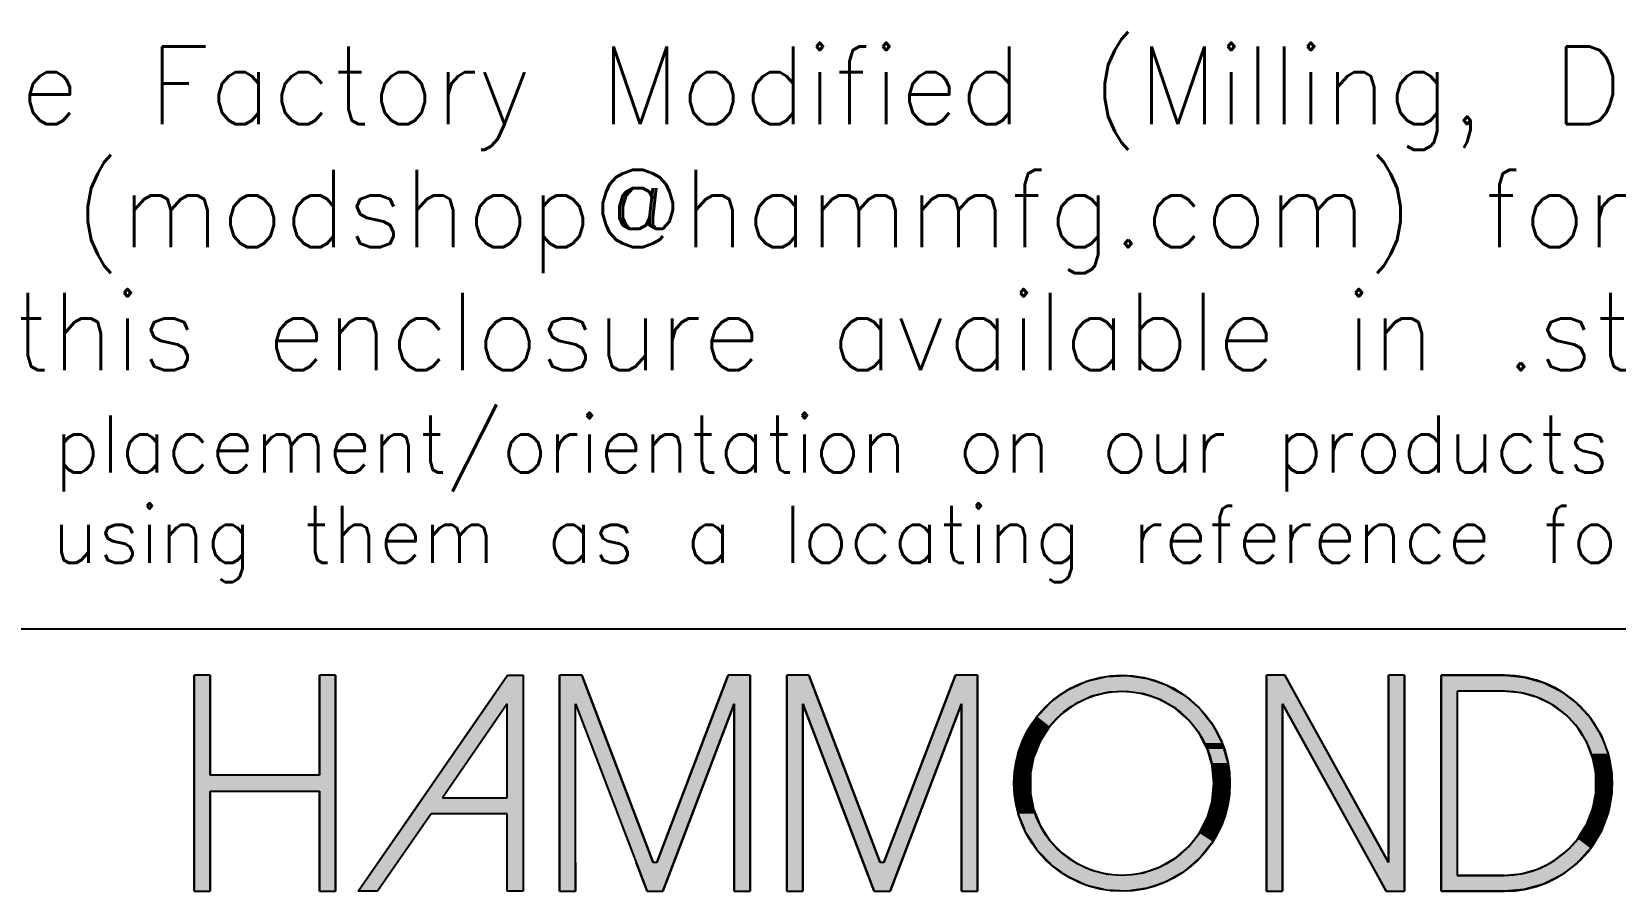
# Model space of a CAD drawing. Extents: x 2 to 184, y 2 to 142.
# Drawn here: x 144.96 to 168.1, y 18.88 to 31.43 of the extents above; entities that cross this region are included whole.
import ezdxf

# ---------------------------------------------------------------- set-up
doc = ezdxf.new("R2010")
doc.units = 0
doc.header["$LTSCALE"] = 0.666667
doc.layers.get('0').update_dxf_attribs({"linetype": 'CONTINUOUS'})
for name, color, linetype in [('HATCH__ANSI_', 7, 'CONTINUOUS'), ('SKETCH_GEOMETRY__ANSI_', 7, 'CONTINUOUS'), ('SYMBOL__ANSI_', 7, 'CONTINUOUS')]:
    doc.layers.add(name, color=color, linetype=linetype)
doc.styles.add('NOTE_TEXT__ANSI_', font='txt.shx', dxfattribs={"bigfont": 'bigfont.shx'})
doc.styles.add('TEXT_STYLE20', font='txt')

# ---------------------------------------------------------------- blocks, each defined once
blk = doc.blocks.new('TITLE_BLOCKS_HAMMOND')
at = {"layer": 'SKETCH_GEOMETRY__ANSI_'}
blk.add_line((269.997, 36.196), (193.212, 36.196), dxfattribs=at)
at = {"layer": 'SYMBOL__ANSI_'}
for tag, p, height, style in [('<TITLE>_001', (215.208, 16.315), 5, 'TEXT_STYLE20'), ('REV:Date_<DD.MM.YYYY>_001', (250.027, 6.824), 1.7, 'NOTE_TEXT__ANSI_')]:
    blk.add_attdef(tag, p, '', height=height, dxfattribs=dict(at, style=style))
blk = doc.blocks.new('*U72')
at = {"layer": 'SYMBOL__ANSI_', "color": 5, "style": 'NOTE_TEXT__ANSI_'}
for s, height, p in [('Enclosures can be Factory Modified (Milling, Drilling, Printing etc.)', 1.1333, (131.017, 30.085)), ('Contact Factory  (modshop@hammfg.com) for quotes', 1.1333, (131.142, 28.285)), ('Solid models of this enclosure available in .stp or .x_t', 1.1333, (131.142, 26.487)), ('(Part number and text placement/orientation on our products are subject to change,', 0.8333, (131.142, 24.994)), ('we do not recommend using them as a locating reference for modification purposes)', 0.8333, (131.142, 23.672))]:
    blk.add_text(s, height=height, dxfattribs=at).set_placement(p)
blk = doc.blocks.new('*U46')
at = {"layer": 'HATCH__ANSI_', "linetype": 'CONTINUOUS'}
for p, q in [((-9.651, 10.122), (-9.651, 12.314)), ((-9.301, 12.314), (-9.301, 10.122)), ((-6.904, 10.122), (-6.904, 12.314)), ((-6.554, 12.314), (-6.554, 10.122)), ((-9.651, 9.772), (-9.651, 10.122)), ((-6.554, 10.122), (-6.554, 9.772)), ((-9.651, 7.58), (-9.651, 9.772)), ((-9.301, 9.772), (-9.301, 7.58)), ((-6.904, 7.58), (-6.904, 9.772)), ((-6.554, 9.772), (-6.554, 7.58))]:
    blk.add_line(p, q, dxfattribs=at)
at = {"layer": 'HATCH__ANSI_', "linetype": 'CONTINUOUS', "extrusion": (0, 0, -1)}
for points in [[(9.651, 12.314), (9.301, 10.122), (9.651, 10.122)], [(9.651, 12.314), (9.301, 12.314), (9.301, 10.122)], [(6.904, 12.314), (6.554, 10.122), (6.904, 10.122)], [(6.904, 12.314), (6.554, 12.314), (6.554, 10.122)], [(9.651, 10.122), (6.554, 9.772), (9.651, 9.772)], [(9.651, 10.122), (6.554, 10.122), (6.554, 9.772)], [(9.651, 9.772), (9.301, 7.58), (9.651, 7.58)], [(9.651, 9.772), (9.301, 9.772), (9.301, 7.58)], [(6.904, 9.772), (6.554, 7.58), (6.904, 7.58)], [(6.904, 9.772), (6.554, 9.772), (6.554, 7.58)]]:
    blk.add_solid(points, dxfattribs=at)
blk = doc.blocks.new('*U47')
at = {"layer": 'HATCH__ANSI_', "linetype": 'CONTINUOUS'}
for p, q in [((13.852, 11.685), (13.852, 12.314)), ((14.253, 12.314), (14.602, 11.685)), ((16.531, 8.21), (16.531, 12.314)), ((16.881, 12.314), (16.881, 8.21)), ((13.852, 7.58), (13.852, 11.685)), ((16.131, 8.21), (14.202, 11.685)), ((14.202, 11.685), (14.202, 7.58)), ((14.602, 11.685), (16.531, 8.21)), ((16.48, 7.58), (16.131, 8.21)), ((16.881, 8.21), (16.881, 7.58))]:
    blk.add_line(p, q, dxfattribs=at)
at = {"layer": 'HATCH__ANSI_', "linetype": 'CONTINUOUS', "extrusion": (0, 0, -1)}
for points in [[(-13.852, 12.314), (-14.602, 11.685), (-13.852, 11.685)], [(-13.852, 12.314), (-14.253, 12.314), (-14.602, 11.685)], [(-16.531, 12.314), (-16.881, 8.21), (-16.531, 8.21)], [(-16.531, 12.314), (-16.881, 12.314), (-16.881, 8.21)], [(-13.852, 11.685), (-14.202, 7.58), (-13.852, 7.58)], [(-13.852, 11.685), (-14.202, 11.685), (-14.202, 7.58)], [(-14.202, 11.685), (-16.531, 8.21), (-16.131, 8.21)], [(-14.202, 11.685), (-14.602, 11.685), (-16.531, 8.21)], [(-16.131, 8.21), (-16.881, 7.58), (-16.48, 7.58)], [(-16.131, 8.21), (-16.881, 8.21), (-16.881, 7.58)]]:
    blk.add_solid(points, dxfattribs=at)
blk = doc.blocks.new('*U48')
at = {"layer": 'HATCH__ANSI_', "linetype": 'CONTINUOUS'}
for p, q in [((-3.215, 11.685), (-2.78, 12.314)), ((-2.44, 12.314), (-2.44, 11.685)), ((-4.636, 9.63), (-3.215, 11.685)), ((-2.44, 11.685), (-2.44, 9.63)), ((-4.878, 9.28), (-4.636, 9.63)), ((-2.44, 9.63), (-2.44, 9.28)), ((-6.054, 7.58), (-4.878, 9.28)), ((-4.453, 9.28), (-5.629, 7.58)), ((-2.79, 7.58), (-2.79, 9.28)), ((-2.44, 9.28), (-2.44, 7.58))]:
    blk.add_line(p, q, dxfattribs=at)
at = {"layer": 'HATCH__ANSI_', "linetype": 'CONTINUOUS', "extrusion": (0, 0, -1)}
for points in [[(2.78, 12.314), (2.44, 11.685), (3.215, 11.685)], [(2.78, 12.314), (2.44, 12.314), (2.44, 11.685)], [(3.215, 11.685), (4.211, 9.63), (4.636, 9.63)], [(3.215, 11.685), (2.79, 11.685), (4.211, 9.63)], [(2.79, 11.685), (2.44, 9.63), (2.79, 9.63)], [(2.79, 11.685), (2.44, 11.685), (2.44, 9.63)], [(4.636, 9.63), (2.44, 9.28), (4.878, 9.28)], [(4.636, 9.63), (2.44, 9.63), (2.44, 9.28)], [(4.878, 9.28), (5.629, 7.58), (6.054, 7.58)], [(4.878, 9.28), (4.453, 9.28), (5.629, 7.58)], [(2.79, 9.28), (2.44, 7.58), (2.79, 7.58)], [(2.79, 9.28), (2.44, 9.28), (2.44, 7.58)]]:
    blk.add_solid(points, dxfattribs=at)
blk = doc.blocks.new('*U54')
at = {"layer": 'HATCH__ANSI_', "linetype": 'CONTINUOUS'}
for p, q in [((17.681, 12.274), (17.681, 12.314)), ((17.681, 12.154), (17.681, 12.274)), ((17.681, 11.964), (17.681, 12.154)), ((19.068, 12.314), (19.503, 12.274)), ((19.503, 12.274), (19.923, 12.154)), ((19.923, 12.154), (20.305, 11.964)), ((17.681, 7.93), (17.681, 11.964)), ((18.031, 11.964), (18.031, 7.93)), ((19.117, 11.959), (19.068, 11.964)), ((19.439, 11.93), (19.117, 11.959)), ((19.797, 11.828), (19.439, 11.93)), ((20.061, 11.696), (19.797, 11.828)), ((20.305, 11.964), (20.314, 11.959)), ((20.314, 11.959), (20.354, 11.93)), ((20.354, 11.93), (20.488, 11.828)), ((20.488, 11.828), (20.663, 11.696)), ((20.13, 11.662), (20.061, 11.696)), ((20.427, 11.438), (20.13, 11.662)), ((20.663, 11.696), (20.694, 11.662)), ((20.694, 11.662), (20.898, 11.438)), ((20.485, 11.373), (20.427, 11.438)), ((20.678, 11.163), (20.485, 11.373)), ((20.777, 11.002), (20.678, 11.163)), ((20.898, 11.438), (20.957, 11.373)), ((20.957, 11.373), (21.087, 11.163)), ((21.087, 11.163), (21.187, 11.002)), ((20.873, 10.846), (20.777, 11.002)), ((20.971, 10.595), (20.873, 10.846)), ((21.187, 11.002), (21.247, 10.846)), ((21.247, 10.846), (21.345, 10.595)), ((21.008, 10.499), (20.971, 10.595)), ((21.07, 10.166), (21.008, 10.499)), ((21.345, 10.595), (21.362, 10.499)), ((21.362, 10.499), (21.425, 10.166)), ((21.076, 10.133), (21.07, 10.166)), ((21.076, 9.761), (21.076, 10.133)), ((21.425, 10.166), (21.425, 10.133)), ((21.425, 10.133), (21.425, 9.761)), ((21.008, 9.395), (21.07, 9.729)), ((21.07, 9.729), (21.076, 9.761)), ((21.425, 9.729), (21.362, 9.395)), ((21.425, 9.761), (21.425, 9.729)), ((20.971, 9.299), (21.008, 9.395)), ((21.362, 9.395), (21.345, 9.299)), ((20.777, 8.892), (20.873, 9.048)), ((20.873, 9.048), (20.971, 9.299)), ((21.247, 9.048), (21.187, 8.892)), ((21.345, 9.299), (21.247, 9.048)), ((20.485, 8.521), (20.678, 8.732)), ((20.678, 8.732), (20.777, 8.892)), ((21.087, 8.732), (20.957, 8.521)), ((21.187, 8.892), (21.087, 8.732)), ((20.13, 8.233), (20.427, 8.457)), ((20.427, 8.457), (20.485, 8.521)), ((20.898, 8.457), (20.694, 8.233)), ((20.957, 8.521), (20.898, 8.457)), ((19.439, 7.965), (19.797, 8.067)), ((19.797, 8.067), (20.061, 8.198)), ((20.061, 8.198), (20.13, 8.233)), ((20.488, 8.067), (20.354, 7.965)), ((20.663, 8.198), (20.488, 8.067)), ((20.694, 8.233), (20.663, 8.198)), ((17.681, 7.74), (17.681, 7.93)), ((17.681, 7.621), (17.681, 7.74)), ((19.068, 7.93), (19.117, 7.935)), ((19.117, 7.935), (19.439, 7.965)), ((19.923, 7.74), (19.503, 7.621)), ((20.305, 7.93), (19.923, 7.74)), ((20.314, 7.935), (20.305, 7.93)), ((20.354, 7.965), (20.314, 7.935)), ((17.681, 7.58), (17.681, 7.621)), ((19.503, 7.621), (19.068, 7.58))]:
    blk.add_line(p, q, dxfattribs=at)
at = {"layer": 'HATCH__ANSI_', "linetype": 'CONTINUOUS', "extrusion": (0, 0, -1)}
for points in [[(-17.681, 12.314), (-19.503, 12.274), (-17.681, 12.274)], [(-17.681, 12.314), (-19.068, 12.314), (-19.503, 12.274)], [(-17.681, 12.274), (-19.923, 12.154), (-17.681, 12.154)], [(-17.681, 12.274), (-19.503, 12.274), (-19.923, 12.154)], [(-17.681, 12.154), (-20.305, 11.964), (-17.681, 11.964)], [(-17.681, 12.154), (-19.923, 12.154), (-20.305, 11.964)], [(-17.681, 11.964), (-18.031, 7.93), (-17.681, 7.93)], [(-17.681, 11.964), (-18.031, 11.964), (-18.031, 7.93)], [(-19.068, 11.964), (-20.314, 11.959), (-19.117, 11.959)], [(-19.068, 11.964), (-20.305, 11.964), (-20.314, 11.959)], [(-19.117, 11.959), (-20.354, 11.93), (-19.439, 11.93)], [(-19.117, 11.959), (-20.314, 11.959), (-20.354, 11.93)], [(-19.439, 11.93), (-20.488, 11.828), (-19.797, 11.828)], [(-19.439, 11.93), (-20.354, 11.93), (-20.488, 11.828)], [(-19.797, 11.828), (-20.663, 11.696), (-20.061, 11.696)], [(-19.797, 11.828), (-20.488, 11.828), (-20.663, 11.696)], [(-20.061, 11.696), (-20.694, 11.662), (-20.13, 11.662)], [(-20.061, 11.696), (-20.663, 11.696), (-20.694, 11.662)], [(-20.13, 11.662), (-20.898, 11.438), (-20.427, 11.438)], [(-20.13, 11.662), (-20.694, 11.662), (-20.898, 11.438)], [(-20.427, 11.438), (-20.957, 11.373), (-20.485, 11.373)], [(-20.427, 11.438), (-20.898, 11.438), (-20.957, 11.373)], [(-20.485, 11.373), (-21.087, 11.163), (-20.678, 11.163)], [(-20.485, 11.373), (-20.957, 11.373), (-21.087, 11.163)], [(-20.678, 11.163), (-21.187, 11.002), (-20.777, 11.002)], [(-20.678, 11.163), (-21.087, 11.163), (-21.187, 11.002)], [(-20.777, 11.002), (-21.247, 10.846), (-20.873, 10.846)], [(-20.777, 11.002), (-21.187, 11.002), (-21.247, 10.846)], [(-20.873, 10.846), (-21.345, 10.595), (-20.971, 10.595)], [(-20.873, 10.846), (-21.247, 10.846), (-21.345, 10.595)], [(-20.971, 10.595), (-21.362, 10.499), (-21.008, 10.499)], [(-20.971, 10.595), (-21.345, 10.595), (-21.362, 10.499)], [(-21.008, 10.499), (-21.425, 10.166), (-21.07, 10.166)], [(-21.008, 10.499), (-21.362, 10.499), (-21.425, 10.166)], [(-21.07, 10.166), (-21.425, 10.133), (-21.076, 10.133)], [(-21.07, 10.166), (-21.425, 10.166), (-21.425, 10.133)], [(-21.076, 10.133), (-21.425, 9.761), (-21.076, 9.761)], [(-21.076, 10.133), (-21.425, 10.133), (-21.425, 9.761)], [(-21.07, 9.729), (-21.362, 9.395), (-21.008, 9.395)], [(-21.076, 9.761), (-21.425, 9.729), (-21.07, 9.729)], [(-21.07, 9.729), (-21.425, 9.729), (-21.362, 9.395)], [(-21.076, 9.761), (-21.425, 9.761), (-21.425, 9.729)], [(-21.008, 9.395), (-21.345, 9.299), (-20.971, 9.299)], [(-21.008, 9.395), (-21.362, 9.395), (-21.345, 9.299)], [(-20.873, 9.048), (-21.187, 8.892), (-20.777, 8.892)], [(-20.971, 9.299), (-21.247, 9.048), (-20.873, 9.048)], [(-20.873, 9.048), (-21.247, 9.048), (-21.187, 8.892)], [(-20.971, 9.299), (-21.345, 9.299), (-21.247, 9.048)], [(-20.678, 8.732), (-20.957, 8.521), (-20.485, 8.521)], [(-20.777, 8.892), (-21.087, 8.732), (-20.678, 8.732)], [(-20.678, 8.732), (-21.087, 8.732), (-20.957, 8.521)], [(-20.777, 8.892), (-21.187, 8.892), (-21.087, 8.732)], [(-20.427, 8.457), (-20.694, 8.233), (-20.13, 8.233)], [(-20.485, 8.521), (-20.898, 8.457), (-20.427, 8.457)], [(-20.427, 8.457), (-20.898, 8.457), (-20.694, 8.233)], [(-20.485, 8.521), (-20.957, 8.521), (-20.898, 8.457)], [(-19.797, 8.067), (-20.354, 7.965), (-19.439, 7.965)], [(-20.061, 8.198), (-20.488, 8.067), (-19.797, 8.067)], [(-19.797, 8.067), (-20.488, 8.067), (-20.354, 7.965)], [(-20.13, 8.233), (-20.663, 8.198), (-20.061, 8.198)], [(-20.061, 8.198), (-20.663, 8.198), (-20.488, 8.067)], [(-20.13, 8.233), (-20.694, 8.233), (-20.663, 8.198)], [(-17.681, 7.93), (-19.923, 7.74), (-17.681, 7.74)], [(-17.681, 7.93), (-20.305, 7.93), (-19.923, 7.74)], [(-17.681, 7.74), (-19.503, 7.621), (-17.681, 7.621)], [(-17.681, 7.74), (-19.923, 7.74), (-19.503, 7.621)], [(-19.117, 7.935), (-20.305, 7.93), (-19.068, 7.93)], [(-19.439, 7.965), (-20.314, 7.935), (-19.117, 7.935)], [(-19.117, 7.935), (-20.314, 7.935), (-20.305, 7.93)], [(-19.439, 7.965), (-20.354, 7.965), (-20.314, 7.935)], [(-17.681, 7.621), (-19.068, 7.58), (-17.681, 7.58)], [(-17.681, 7.621), (-19.503, 7.621), (-19.068, 7.58)]]:
    blk.add_solid(points, dxfattribs=at)
blk = doc.blocks.new('*U55')
at = {"layer": 'HATCH__ANSI_', "linetype": 'CONTINUOUS'}
for p, q in [((9.728, 12.1), (9.911, 12.184)), ((9.911, 12.184), (10.173, 12.247)), ((10.173, 12.247), (10.349, 12.29)), ((10.349, 12.29), (10.798, 12.311)), ((10.798, 12.311), (10.947, 12.29)), ((10.947, 12.29), (11.243, 12.247)), ((11.243, 12.247), (11.427, 12.184)), ((11.427, 12.184), (11.669, 12.1)), ((9.135, 11.736), (9.3, 11.853)), ((9.3, 11.853), (9.427, 11.943)), ((9.427, 11.943), (9.453, 11.962)), ((9.453, 11.962), (9.502, 11.997)), ((9.502, 11.997), (9.728, 12.1)), ((10.026, 11.853), (9.769, 11.736)), ((10.398, 11.943), (10.026, 11.853)), ((10.781, 11.962), (10.398, 11.943)), ((11.161, 11.907), (10.781, 11.962)), ((11.253, 11.875), (11.161, 11.907)), ((11.523, 11.782), (11.253, 11.875)), ((11.669, 12.1), (11.847, 11.997)), ((11.847, 11.997), (11.908, 11.962)), ((11.908, 11.962), (12.003, 11.907)), ((12.003, 11.907), (12.058, 11.875)), ((12.058, 11.875), (12.166, 11.782)), ((8.825, 11.41), (8.883, 11.471)), ((8.883, 11.471), (9.095, 11.694)), ((9.095, 11.694), (9.135, 11.736)), ((9.365, 11.471), (9.306, 11.41)), ((9.677, 11.694), (9.365, 11.471)), ((9.769, 11.736), (9.677, 11.694)), ((11.855, 11.59), (11.523, 11.782)), ((11.866, 11.58), (11.855, 11.59)), ((12.145, 11.339), (11.866, 11.58)), ((12.166, 11.782), (12.387, 11.59)), ((12.387, 11.59), (12.398, 11.58)), ((12.398, 11.58), (12.588, 11.339)), ((8.582, 11.032), (8.686, 11.194)), ((8.686, 11.194), (8.825, 11.41)), ((9.1, 11.194), (8.996, 11.032)), ((9.306, 11.41), (9.1, 11.194)), ((12.233, 11.227), (12.145, 11.339)), ((12.382, 11.037), (12.233, 11.227)), ((12.588, 11.339), (12.676, 11.227)), ((12.676, 11.227), (12.774, 11.037)), ((8.414, 10.614), (8.518, 10.871)), ((8.518, 10.871), (8.582, 11.032)), ((8.893, 10.871), (8.79, 10.614)), ((8.996, 11.032), (8.893, 10.871)), ((12.491, 10.827), (12.382, 11.037)), ((12.558, 10.697), (12.491, 10.827)), ((12.774, 11.037), (12.883, 10.827)), ((12.883, 10.827), (12.921, 10.697)), ((8.329, 10.172), (8.395, 10.515)), ((8.395, 10.515), (8.414, 10.614)), ((8.75, 10.515), (8.684, 10.172)), ((8.79, 10.614), (8.75, 10.515)), ((12.646, 10.395), (12.558, 10.697)), ((12.921, 10.697), (13.009, 10.395)), ((8.329, 10.139), (8.329, 10.172)), ((8.329, 9.755), (8.329, 10.139)), ((8.684, 10.172), (8.678, 10.139)), ((8.678, 10.139), (8.678, 9.755)), ((12.666, 10.329), (12.646, 10.395)), ((12.702, 9.947), (12.666, 10.329)), ((13.009, 10.395), (13.016, 10.329)), ((13.016, 10.329), (13.052, 9.947)), ((8.329, 9.722), (8.329, 9.755)), ((8.395, 9.379), (8.329, 9.722)), ((8.678, 9.755), (8.684, 9.722)), ((8.684, 9.722), (8.75, 9.379)), ((12.666, 9.565), (12.702, 9.947)), ((13.052, 9.947), (13.016, 9.565)), ((8.414, 9.28), (8.395, 9.379)), ((8.75, 9.379), (8.79, 9.28)), ((12.558, 9.198), (12.646, 9.499)), ((12.646, 9.499), (12.666, 9.565)), ((13.009, 9.499), (12.921, 9.198)), ((13.016, 9.565), (13.009, 9.499)), ((8.518, 9.023), (8.414, 9.28)), ((8.79, 9.28), (8.893, 9.023)), ((12.382, 8.857), (12.491, 9.068)), ((12.491, 9.068), (12.558, 9.198)), ((12.883, 9.068), (12.774, 8.857)), ((12.921, 9.198), (12.883, 9.068)), ((8.582, 8.863), (8.518, 9.023)), ((8.686, 8.701), (8.582, 8.863)), ((8.825, 8.484), (8.686, 8.701)), ((8.893, 9.023), (8.996, 8.863)), ((8.996, 8.863), (9.1, 8.701)), ((9.1, 8.701), (9.306, 8.484)), ((12.233, 8.668), (12.382, 8.857)), ((12.774, 8.857), (12.676, 8.668)), ((8.883, 8.423), (8.825, 8.484)), ((9.095, 8.201), (8.883, 8.423)), ((9.306, 8.484), (9.365, 8.423)), ((9.365, 8.423), (9.677, 8.201)), ((11.866, 8.314), (12.145, 8.555)), ((12.145, 8.555), (12.233, 8.668)), ((12.588, 8.555), (12.398, 8.314)), ((12.676, 8.668), (12.588, 8.555)), ((9.135, 8.159), (9.095, 8.201)), ((9.3, 8.041), (9.135, 8.159)), ((9.427, 7.951), (9.3, 8.041)), ((9.677, 8.201), (9.769, 8.159)), ((9.769, 8.159), (10.026, 8.041)), ((10.026, 8.041), (10.398, 7.951)), ((10.908, 7.951), (11.161, 7.987)), ((11.161, 7.987), (11.253, 8.019)), ((11.253, 8.019), (11.523, 8.113)), ((11.523, 8.113), (11.855, 8.304)), ((11.855, 8.304), (11.866, 8.314)), ((12.003, 7.987), (11.94, 7.951)), ((12.058, 8.019), (12.003, 7.987)), ((12.166, 8.113), (12.058, 8.019)), ((12.387, 8.304), (12.166, 8.113)), ((12.398, 8.314), (12.387, 8.304)), ((9.453, 7.933), (9.427, 7.951)), ((9.502, 7.898), (9.453, 7.933)), ((9.728, 7.794), (9.502, 7.898)), ((9.911, 7.711), (9.728, 7.794)), ((10.173, 7.647), (9.911, 7.711)), ((10.349, 7.605), (10.173, 7.647)), ((11.243, 7.647), (10.947, 7.605)), ((11.427, 7.711), (11.243, 7.647)), ((11.669, 7.794), (11.427, 7.711)), ((11.847, 7.898), (11.669, 7.794)), ((11.908, 7.933), (11.847, 7.898)), ((11.94, 7.951), (11.908, 7.933)), ((10.798, 7.583), (10.349, 7.605)), ((10.947, 7.605), (10.798, 7.583))]:
    blk.add_line(p, q, dxfattribs=at)
at = {"layer": 'HATCH__ANSI_', "linetype": 'CONTINUOUS', "extrusion": (0, 0, -1)}
for points in [[(-9.911, 12.184), (-11.669, 12.1), (-9.728, 12.1)], [(-10.173, 12.247), (-11.427, 12.184), (-9.911, 12.184)], [(-9.911, 12.184), (-11.427, 12.184), (-11.669, 12.1)], [(-10.349, 12.29), (-11.243, 12.247), (-10.173, 12.247)], [(-10.173, 12.247), (-11.243, 12.247), (-11.427, 12.184)], [(-10.798, 12.311), (-10.947, 12.29), (-10.349, 12.29)], [(-10.349, 12.29), (-10.947, 12.29), (-11.243, 12.247)], [(-9.3, 11.853), (-9.769, 11.736), (-9.135, 11.736)], [(-9.427, 11.943), (-10.026, 11.853), (-9.3, 11.853)], [(-9.3, 11.853), (-10.026, 11.853), (-9.769, 11.736)], [(-9.453, 11.962), (-10.398, 11.943), (-9.427, 11.943)], [(-9.427, 11.943), (-10.398, 11.943), (-10.026, 11.853)], [(-9.502, 11.997), (-11.908, 11.962), (-9.453, 11.962)], [(-9.453, 11.962), (-10.781, 11.962), (-10.398, 11.943)], [(-9.728, 12.1), (-11.847, 11.997), (-9.502, 11.997)], [(-9.502, 11.997), (-11.847, 11.997), (-11.908, 11.962)], [(-9.728, 12.1), (-11.669, 12.1), (-11.847, 11.997)], [(-10.781, 11.962), (-12.003, 11.907), (-11.161, 11.907)], [(-10.781, 11.962), (-11.908, 11.962), (-12.003, 11.907)], [(-11.161, 11.907), (-12.058, 11.875), (-11.253, 11.875)], [(-11.161, 11.907), (-12.003, 11.907), (-12.058, 11.875)], [(-11.253, 11.875), (-12.166, 11.782), (-11.523, 11.782)], [(-11.253, 11.875), (-12.058, 11.875), (-12.166, 11.782)], [(-8.883, 11.471), (-9.306, 11.41), (-8.825, 11.41)], [(-9.095, 11.694), (-9.365, 11.471), (-8.883, 11.471)], [(-8.883, 11.471), (-9.365, 11.471), (-9.306, 11.41)], [(-9.135, 11.736), (-9.677, 11.694), (-9.095, 11.694)], [(-9.095, 11.694), (-9.677, 11.694), (-9.365, 11.471)], [(-9.135, 11.736), (-9.769, 11.736), (-9.677, 11.694)], [(-11.523, 11.782), (-12.387, 11.59), (-11.855, 11.59)], [(-11.523, 11.782), (-12.166, 11.782), (-12.387, 11.59)], [(-11.855, 11.59), (-12.398, 11.58), (-11.866, 11.58)], [(-11.855, 11.59), (-12.387, 11.59), (-12.398, 11.58)], [(-11.866, 11.58), (-12.588, 11.339), (-12.145, 11.339)], [(-11.866, 11.58), (-12.398, 11.58), (-12.588, 11.339)], [(-8.686, 11.194), (-8.996, 11.032), (-8.582, 11.032)], [(-8.825, 11.41), (-9.1, 11.194), (-8.686, 11.194)], [(-8.686, 11.194), (-9.1, 11.194), (-8.996, 11.032)], [(-8.825, 11.41), (-9.306, 11.41), (-9.1, 11.194)], [(-12.145, 11.339), (-12.676, 11.227), (-12.233, 11.227)], [(-12.145, 11.339), (-12.588, 11.339), (-12.676, 11.227)], [(-12.233, 11.227), (-12.774, 11.037), (-12.382, 11.037)], [(-12.233, 11.227), (-12.676, 11.227), (-12.774, 11.037)], [(-8.518, 10.871), (-8.79, 10.614), (-8.414, 10.614)], [(-8.582, 11.032), (-8.893, 10.871), (-8.518, 10.871)], [(-8.518, 10.871), (-8.893, 10.871), (-8.79, 10.614)], [(-8.582, 11.032), (-8.996, 11.032), (-8.893, 10.871)], [(-12.382, 11.037), (-12.883, 10.827), (-12.491, 10.827)], [(-12.382, 11.037), (-12.774, 11.037), (-12.883, 10.827)], [(-12.491, 10.827), (-12.921, 10.697), (-12.558, 10.697)], [(-12.491, 10.827), (-12.883, 10.827), (-12.921, 10.697)], [(-8.395, 10.515), (-8.684, 10.172), (-8.329, 10.172)], [(-8.414, 10.614), (-8.75, 10.515), (-8.395, 10.515)], [(-8.395, 10.515), (-8.75, 10.515), (-8.684, 10.172)], [(-8.414, 10.614), (-8.79, 10.614), (-8.75, 10.515)], [(-12.558, 10.697), (-13.009, 10.395), (-12.646, 10.395)], [(-12.558, 10.697), (-12.921, 10.697), (-13.009, 10.395)], [(-8.329, 10.172), (-8.678, 10.139), (-8.329, 10.139)], [(-8.329, 10.172), (-8.684, 10.172), (-8.678, 10.139)], [(-8.329, 10.139), (-8.678, 9.755), (-8.329, 9.755)], [(-8.329, 10.139), (-8.678, 10.139), (-8.678, 9.755)], [(-12.646, 10.395), (-13.016, 10.329), (-12.666, 10.329)], [(-12.646, 10.395), (-13.009, 10.395), (-13.016, 10.329)], [(-12.666, 10.329), (-13.052, 9.947), (-12.702, 9.947)], [(-12.666, 10.329), (-13.016, 10.329), (-13.052, 9.947)], [(-8.329, 9.755), (-8.684, 9.722), (-8.329, 9.722)], [(-8.329, 9.755), (-8.678, 9.755), (-8.684, 9.722)], [(-8.329, 9.722), (-8.75, 9.379), (-8.395, 9.379)], [(-8.329, 9.722), (-8.684, 9.722), (-8.75, 9.379)], [(-12.702, 9.947), (-13.016, 9.565), (-12.666, 9.565)], [(-12.702, 9.947), (-13.052, 9.947), (-13.016, 9.565)], [(-8.395, 9.379), (-8.79, 9.28), (-8.414, 9.28)], [(-8.395, 9.379), (-8.75, 9.379), (-8.79, 9.28)], [(-12.646, 9.499), (-12.921, 9.198), (-12.558, 9.198)], [(-12.666, 9.565), (-13.009, 9.499), (-12.646, 9.499)], [(-12.646, 9.499), (-13.009, 9.499), (-12.921, 9.198)], [(-12.666, 9.565), (-13.016, 9.565), (-13.009, 9.499)], [(-8.414, 9.28), (-8.893, 9.023), (-8.518, 9.023)], [(-8.414, 9.28), (-8.79, 9.28), (-8.893, 9.023)], [(-12.491, 9.068), (-12.774, 8.857), (-12.382, 8.857)], [(-12.558, 9.198), (-12.883, 9.068), (-12.491, 9.068)], [(-12.491, 9.068), (-12.883, 9.068), (-12.774, 8.857)], [(-12.558, 9.198), (-12.921, 9.198), (-12.883, 9.068)], [(-8.518, 9.023), (-8.996, 8.863), (-8.582, 8.863)], [(-8.518, 9.023), (-8.893, 9.023), (-8.996, 8.863)], [(-8.582, 8.863), (-9.1, 8.701), (-8.686, 8.701)], [(-8.582, 8.863), (-8.996, 8.863), (-9.1, 8.701)], [(-8.686, 8.701), (-9.306, 8.484), (-8.825, 8.484)], [(-8.686, 8.701), (-9.1, 8.701), (-9.306, 8.484)], [(-12.382, 8.857), (-12.676, 8.668), (-12.233, 8.668)], [(-12.382, 8.857), (-12.774, 8.857), (-12.676, 8.668)], [(-8.825, 8.484), (-9.365, 8.423), (-8.883, 8.423)], [(-8.825, 8.484), (-9.306, 8.484), (-9.365, 8.423)], [(-8.883, 8.423), (-9.677, 8.201), (-9.095, 8.201)], [(-8.883, 8.423), (-9.365, 8.423), (-9.677, 8.201)], [(-12.145, 8.555), (-12.398, 8.314), (-11.866, 8.314)], [(-12.233, 8.668), (-12.588, 8.555), (-12.145, 8.555)], [(-12.145, 8.555), (-12.588, 8.555), (-12.398, 8.314)], [(-12.233, 8.668), (-12.676, 8.668), (-12.588, 8.555)], [(-9.095, 8.201), (-9.769, 8.159), (-9.135, 8.159)], [(-9.095, 8.201), (-9.677, 8.201), (-9.769, 8.159)], [(-9.135, 8.159), (-10.026, 8.041), (-9.3, 8.041)], [(-9.135, 8.159), (-9.769, 8.159), (-10.026, 8.041)], [(-9.3, 8.041), (-10.398, 7.951), (-9.427, 7.951)], [(-9.3, 8.041), (-10.026, 8.041), (-10.398, 7.951)], [(-11.161, 7.987), (-11.94, 7.951), (-10.908, 7.951)], [(-11.253, 8.019), (-12.003, 7.987), (-11.161, 7.987)], [(-11.161, 7.987), (-12.003, 7.987), (-11.94, 7.951)], [(-11.523, 8.113), (-12.058, 8.019), (-11.253, 8.019)], [(-11.253, 8.019), (-12.058, 8.019), (-12.003, 7.987)], [(-11.855, 8.304), (-12.166, 8.113), (-11.523, 8.113)], [(-11.523, 8.113), (-12.166, 8.113), (-12.058, 8.019)], [(-11.866, 8.314), (-12.387, 8.304), (-11.855, 8.304)], [(-11.855, 8.304), (-12.387, 8.304), (-12.166, 8.113)], [(-11.866, 8.314), (-12.398, 8.314), (-12.387, 8.304)], [(-9.427, 7.951), (-10.781, 7.933), (-9.453, 7.933)], [(-9.427, 7.951), (-10.398, 7.951), (-10.781, 7.933)], [(-9.453, 7.933), (-11.847, 7.898), (-9.502, 7.898)], [(-9.453, 7.933), (-11.908, 7.933), (-11.847, 7.898)], [(-9.502, 7.898), (-11.669, 7.794), (-9.728, 7.794)], [(-9.502, 7.898), (-11.847, 7.898), (-11.669, 7.794)], [(-9.728, 7.794), (-11.427, 7.711), (-9.911, 7.711)], [(-9.728, 7.794), (-11.669, 7.794), (-11.427, 7.711)], [(-9.911, 7.711), (-11.243, 7.647), (-10.173, 7.647)], [(-9.911, 7.711), (-11.427, 7.711), (-11.243, 7.647)], [(-10.173, 7.647), (-10.947, 7.605), (-10.349, 7.605)], [(-10.173, 7.647), (-11.243, 7.647), (-10.947, 7.605)], [(-10.908, 7.951), (-11.908, 7.933), (-10.781, 7.933)], [(-10.908, 7.951), (-11.94, 7.951), (-11.908, 7.933)], [(-10.349, 7.605), (-10.947, 7.605), (-10.798, 7.583)]]:
    blk.add_solid(points, dxfattribs=at)
blk = doc.blocks.new('*U66')
at = {"layer": 'HATCH__ANSI_', "linetype": 'CONTINUOUS'}
for p, q in [((-1.64, 11.685), (-1.64, 12.314)), ((-1.155, 12.314), (-0.915, 11.685)), ((1.815, 11.685), (2.055, 12.314)), ((2.539, 12.314), (2.539, 11.685)), ((-1.64, 8.21), (-1.64, 11.685)), ((-0.915, 11.685), (0.409, 8.21)), ((0.49, 8.21), (1.815, 11.685)), ((2.189, 11.685), (0.865, 8.21)), ((2.189, 7.58), (2.189, 11.685)), ((2.539, 11.685), (2.539, 7.58)), ((-1.64, 7.58), (-1.64, 8.21)), ((-1.29, 8.21), (-1.29, 7.58)), ((0.275, 7.58), (0.035, 8.21)), ((0.865, 8.21), (0.625, 7.58))]:
    blk.add_line(p, q, dxfattribs=at)
at = {"layer": 'HATCH__ANSI_', "linetype": 'CONTINUOUS', "extrusion": (0, 0, -1)}
for points in [[(1.64, 12.314), (0.915, 11.685), (1.64, 11.685)], [(1.64, 12.314), (1.155, 12.314), (0.915, 11.685)], [(-2.055, 12.314), (-2.539, 11.685), (-1.815, 11.685)], [(-2.055, 12.314), (-2.539, 12.314), (-2.539, 11.685)], [(1.64, 11.685), (1.29, 8.21), (1.64, 8.21)], [(1.64, 11.685), (1.29, 11.685), (1.29, 8.21)], [(1.29, 11.685), (-0.409, 8.21), (-0.035, 8.21)], [(1.29, 11.685), (0.915, 11.685), (-0.409, 8.21)], [(-1.815, 11.685), (-0.865, 8.21), (-0.49, 8.21)], [(-1.815, 11.685), (-2.189, 11.685), (-0.865, 8.21)], [(-2.189, 11.685), (-2.539, 7.58), (-2.189, 7.58)], [(-2.189, 11.685), (-2.539, 11.685), (-2.539, 7.58)], [(1.64, 8.21), (1.29, 7.58), (1.64, 7.58)], [(1.64, 8.21), (1.29, 8.21), (1.29, 7.58)], [(-0.035, 8.21), (-0.625, 7.58), (-0.275, 7.58)], [(-0.035, 8.21), (-0.865, 8.21), (-0.625, 7.58)]]:
    blk.add_solid(points, dxfattribs=at)
blk = doc.blocks.new('*U67')
at = {"layer": 'HATCH__ANSI_', "linetype": 'CONTINUOUS'}
for p, q in [((3.339, 11.685), (3.339, 12.314)), ((3.824, 12.314), (4.064, 11.685)), ((6.794, 11.685), (7.034, 12.314)), ((7.519, 12.314), (7.519, 11.685)), ((3.339, 7.58), (3.339, 11.685)), ((5.014, 8.21), (3.689, 11.685)), ((3.689, 11.685), (3.689, 7.58)), ((4.064, 11.685), (5.389, 8.21)), ((5.469, 8.21), (6.794, 11.685)), ((7.169, 11.685), (5.844, 8.21)), ((7.169, 7.58), (7.169, 11.685)), ((7.519, 11.685), (7.519, 7.58)), ((5.254, 7.58), (5.014, 8.21)), ((5.844, 8.21), (5.604, 7.58))]:
    blk.add_line(p, q, dxfattribs=at)
at = {"layer": 'HATCH__ANSI_', "linetype": 'CONTINUOUS', "extrusion": (0, 0, -1)}
for points in [[(-3.339, 12.314), (-4.064, 11.685), (-3.339, 11.685)], [(-3.339, 12.314), (-3.824, 12.314), (-4.064, 11.685)], [(-7.034, 12.314), (-7.519, 11.685), (-6.794, 11.685)], [(-7.034, 12.314), (-7.519, 12.314), (-7.519, 11.685)], [(-3.339, 11.685), (-3.689, 7.58), (-3.339, 7.58)], [(-3.339, 11.685), (-3.689, 11.685), (-3.689, 7.58)], [(-3.689, 11.685), (-5.389, 8.21), (-5.014, 8.21)], [(-3.689, 11.685), (-4.064, 11.685), (-5.389, 8.21)], [(-6.794, 11.685), (-5.844, 8.21), (-5.469, 8.21)], [(-6.794, 11.685), (-7.169, 11.685), (-5.844, 8.21)], [(-7.169, 11.685), (-7.519, 7.58), (-7.169, 7.58)], [(-7.169, 11.685), (-7.519, 11.685), (-7.519, 7.58)], [(-5.014, 8.21), (-5.604, 7.58), (-5.254, 7.58)], [(-5.014, 8.21), (-5.844, 8.21), (-5.604, 7.58)]]:
    blk.add_solid(points, dxfattribs=at)
blk = doc.blocks.new('*U68')
at = {"layer": 'HATCH__ANSI_', "linetype": 'CONTINUOUS'}
for p, q in [((17.681, 12.274), (17.681, 12.314)), ((17.681, 12.154), (17.681, 12.274)), ((17.681, 11.964), (17.681, 12.154)), ((19.068, 12.314), (19.503, 12.274)), ((19.503, 12.274), (19.923, 12.154)), ((19.923, 12.154), (20.305, 11.964)), ((17.681, 7.93), (17.681, 11.964)), ((18.031, 11.964), (18.031, 7.93)), ((19.117, 11.959), (19.068, 11.964)), ((19.439, 11.93), (19.117, 11.959)), ((19.797, 11.828), (19.439, 11.93)), ((20.061, 11.696), (19.797, 11.828)), ((20.305, 11.964), (20.314, 11.959)), ((20.314, 11.959), (20.354, 11.93)), ((20.354, 11.93), (20.489, 11.828)), ((20.489, 11.828), (20.663, 11.696)), ((20.13, 11.662), (20.061, 11.696)), ((20.427, 11.438), (20.13, 11.662)), ((20.663, 11.696), (20.694, 11.662)), ((20.694, 11.662), (20.899, 11.438)), ((20.485, 11.373), (20.427, 11.438)), ((20.678, 11.163), (20.485, 11.373)), ((20.777, 11.002), (20.678, 11.163)), ((20.899, 11.438), (20.957, 11.373)), ((20.957, 11.373), (21.088, 11.163)), ((21.088, 11.163), (21.187, 11.002)), ((20.874, 10.846), (20.777, 11.002)), ((20.971, 10.595), (20.874, 10.846)), ((21.187, 11.002), (21.247, 10.846)), ((21.247, 10.846), (21.345, 10.595)), ((21.008, 10.499), (20.971, 10.595)), ((21.07, 10.166), (21.008, 10.499)), ((21.345, 10.595), (21.363, 10.499)), ((21.363, 10.499), (21.425, 10.166)), ((21.076, 10.133), (21.07, 10.166)), ((21.076, 9.761), (21.076, 10.133)), ((21.425, 10.166), (21.425, 10.133)), ((21.425, 10.133), (21.425, 9.761)), ((21.008, 9.395), (21.07, 9.729)), ((21.07, 9.729), (21.076, 9.761)), ((21.425, 9.729), (21.363, 9.395)), ((21.425, 9.761), (21.425, 9.729)), ((20.971, 9.299), (21.008, 9.395)), ((21.363, 9.395), (21.345, 9.299)), ((20.777, 8.892), (20.874, 9.048)), ((20.874, 9.048), (20.971, 9.299)), ((21.247, 9.048), (21.187, 8.892)), ((21.345, 9.299), (21.247, 9.048)), ((20.485, 8.521), (20.678, 8.732)), ((20.678, 8.732), (20.777, 8.892)), ((21.088, 8.732), (20.957, 8.521)), ((21.187, 8.892), (21.088, 8.732)), ((20.13, 8.233), (20.427, 8.457)), ((20.427, 8.457), (20.485, 8.521)), ((20.899, 8.457), (20.694, 8.233)), ((20.957, 8.521), (20.899, 8.457)), ((19.439, 7.965), (19.797, 8.067)), ((19.797, 8.067), (20.061, 8.198)), ((20.061, 8.198), (20.13, 8.233)), ((20.489, 8.067), (20.354, 7.965)), ((20.663, 8.198), (20.489, 8.067)), ((20.694, 8.233), (20.663, 8.198)), ((17.681, 7.74), (17.681, 7.93)), ((17.681, 7.621), (17.681, 7.74)), ((19.068, 7.93), (19.117, 7.935)), ((19.117, 7.935), (19.439, 7.965)), ((19.923, 7.74), (19.503, 7.621)), ((20.305, 7.93), (19.923, 7.74)), ((20.314, 7.935), (20.305, 7.93)), ((20.354, 7.965), (20.314, 7.935)), ((17.681, 7.58), (17.681, 7.621)), ((19.503, 7.621), (19.068, 7.58))]:
    blk.add_line(p, q, dxfattribs=at)
at = {"layer": 'HATCH__ANSI_', "linetype": 'CONTINUOUS', "extrusion": (0, 0, -1)}
for points in [[(-17.681, 12.314), (-19.503, 12.274), (-17.681, 12.274)], [(-17.681, 12.314), (-19.068, 12.314), (-19.503, 12.274)], [(-17.681, 12.274), (-19.923, 12.154), (-17.681, 12.154)], [(-17.681, 12.274), (-19.503, 12.274), (-19.923, 12.154)], [(-17.681, 12.154), (-20.305, 11.964), (-17.681, 11.964)], [(-17.681, 12.154), (-19.923, 12.154), (-20.305, 11.964)], [(-17.681, 11.964), (-18.031, 7.93), (-17.681, 7.93)], [(-17.681, 11.964), (-18.031, 11.964), (-18.031, 7.93)], [(-19.068, 11.964), (-20.314, 11.959), (-19.117, 11.959)], [(-19.068, 11.964), (-20.305, 11.964), (-20.314, 11.959)], [(-19.117, 11.959), (-20.354, 11.93), (-19.439, 11.93)], [(-19.117, 11.959), (-20.314, 11.959), (-20.354, 11.93)], [(-19.439, 11.93), (-20.489, 11.828), (-19.797, 11.828)], [(-19.439, 11.93), (-20.354, 11.93), (-20.489, 11.828)], [(-19.797, 11.828), (-20.663, 11.696), (-20.061, 11.696)], [(-19.797, 11.828), (-20.489, 11.828), (-20.663, 11.696)], [(-20.061, 11.696), (-20.694, 11.662), (-20.13, 11.662)], [(-20.061, 11.696), (-20.663, 11.696), (-20.694, 11.662)], [(-20.13, 11.662), (-20.899, 11.438), (-20.427, 11.438)], [(-20.13, 11.662), (-20.694, 11.662), (-20.899, 11.438)], [(-20.427, 11.438), (-20.957, 11.373), (-20.485, 11.373)], [(-20.427, 11.438), (-20.899, 11.438), (-20.957, 11.373)], [(-20.485, 11.373), (-21.088, 11.163), (-20.678, 11.163)], [(-20.485, 11.373), (-20.957, 11.373), (-21.088, 11.163)], [(-20.678, 11.163), (-21.187, 11.002), (-20.777, 11.002)], [(-20.678, 11.163), (-21.088, 11.163), (-21.187, 11.002)], [(-20.777, 11.002), (-21.247, 10.846), (-20.874, 10.846)], [(-20.777, 11.002), (-21.187, 11.002), (-21.247, 10.846)], [(-20.874, 10.846), (-21.345, 10.595), (-20.971, 10.595)], [(-20.874, 10.846), (-21.247, 10.846), (-21.345, 10.595)], [(-20.971, 10.595), (-21.363, 10.499), (-21.008, 10.499)], [(-20.971, 10.595), (-21.345, 10.595), (-21.363, 10.499)], [(-21.008, 10.499), (-21.425, 10.166), (-21.07, 10.166)], [(-21.008, 10.499), (-21.363, 10.499), (-21.425, 10.166)], [(-21.07, 10.166), (-21.425, 10.133), (-21.076, 10.133)], [(-21.07, 10.166), (-21.425, 10.166), (-21.425, 10.133)], [(-21.076, 10.133), (-21.425, 9.761), (-21.076, 9.761)], [(-21.076, 10.133), (-21.425, 10.133), (-21.425, 9.761)], [(-21.07, 9.729), (-21.363, 9.395), (-21.008, 9.395)], [(-21.076, 9.761), (-21.425, 9.729), (-21.07, 9.729)], [(-21.07, 9.729), (-21.425, 9.729), (-21.363, 9.395)], [(-21.076, 9.761), (-21.425, 9.761), (-21.425, 9.729)], [(-21.008, 9.395), (-21.345, 9.299), (-20.971, 9.299)], [(-21.008, 9.395), (-21.363, 9.395), (-21.345, 9.299)], [(-20.874, 9.048), (-21.187, 8.892), (-20.777, 8.892)], [(-20.971, 9.299), (-21.247, 9.048), (-20.874, 9.048)], [(-20.874, 9.048), (-21.247, 9.048), (-21.187, 8.892)], [(-20.971, 9.299), (-21.345, 9.299), (-21.247, 9.048)], [(-20.678, 8.732), (-20.957, 8.521), (-20.485, 8.521)], [(-20.777, 8.892), (-21.088, 8.732), (-20.678, 8.732)], [(-20.678, 8.732), (-21.088, 8.732), (-20.957, 8.521)], [(-20.777, 8.892), (-21.187, 8.892), (-21.088, 8.732)], [(-20.427, 8.457), (-20.694, 8.233), (-20.13, 8.233)], [(-20.485, 8.521), (-20.899, 8.457), (-20.427, 8.457)], [(-20.427, 8.457), (-20.899, 8.457), (-20.694, 8.233)], [(-20.485, 8.521), (-20.957, 8.521), (-20.899, 8.457)], [(-19.797, 8.067), (-20.354, 7.965), (-19.439, 7.965)], [(-20.061, 8.198), (-20.489, 8.067), (-19.797, 8.067)], [(-19.797, 8.067), (-20.489, 8.067), (-20.354, 7.965)], [(-20.13, 8.233), (-20.663, 8.198), (-20.061, 8.198)], [(-20.061, 8.198), (-20.663, 8.198), (-20.489, 8.067)], [(-20.13, 8.233), (-20.694, 8.233), (-20.663, 8.198)], [(-17.681, 7.93), (-19.923, 7.74), (-17.681, 7.74)], [(-17.681, 7.93), (-20.305, 7.93), (-19.923, 7.74)], [(-17.681, 7.74), (-19.503, 7.621), (-17.681, 7.621)], [(-17.681, 7.74), (-19.923, 7.74), (-19.503, 7.621)], [(-19.117, 7.935), (-20.305, 7.93), (-19.068, 7.93)], [(-19.439, 7.965), (-20.314, 7.935), (-19.117, 7.935)], [(-19.117, 7.935), (-20.314, 7.935), (-20.305, 7.93)], [(-19.439, 7.965), (-20.354, 7.965), (-20.314, 7.935)], [(-17.681, 7.621), (-19.068, 7.58), (-17.681, 7.58)], [(-17.681, 7.621), (-19.503, 7.621), (-19.068, 7.58)]]:
    blk.add_solid(points, dxfattribs=at)
blk = doc.blocks.new('LOGO_LINES')
at = {"linetype": 'CONTINUOUS'}
for p, q in [((-9.301, 12.314), (-9.651, 12.314)), ((-9.651, 12.314), (-9.651, 7.58)), ((-9.301, 10.122), (-9.301, 12.314)), ((-6.554, 12.314), (-6.904, 12.314)), ((-6.904, 12.314), (-6.904, 10.122)), ((-6.554, 7.58), (-6.554, 12.314)), ((-6.054, 7.58), (-2.78, 12.314)), ((-2.78, 12.314), (-2.44, 12.314)), ((-2.44, 12.314), (-2.44, 7.58)), ((-1.155, 12.314), (-1.64, 12.314)), ((-1.64, 12.314), (-1.64, 7.58)), ((0.409, 8.21), (-1.155, 12.314)), ((2.055, 12.314), (0.49, 8.21)), ((2.539, 12.314), (2.055, 12.314)), ((2.539, 7.58), (2.539, 12.314)), ((3.339, 12.314), (3.339, 7.58)), ((3.824, 12.314), (3.339, 12.314)), ((5.389, 8.21), (3.824, 12.314)), ((7.034, 12.314), (5.469, 8.21)), ((7.519, 12.314), (7.034, 12.314)), ((7.519, 7.58), (7.519, 12.314)), ((13.852, 12.314), (13.852, 7.58)), ((14.253, 12.314), (13.852, 12.314)), ((16.531, 8.21), (14.253, 12.314)), ((16.531, 12.314), (16.531, 8.21)), ((16.881, 12.314), (16.531, 12.314)), ((16.881, 7.58), (16.881, 12.314)), ((17.681, 7.58), (17.681, 12.314)), ((17.681, 12.314), (19.068, 12.314)), ((18.031, 11.964), (18.031, 7.93)), ((19.068, 11.964), (18.031, 11.964)), ((-2.79, 11.685), (-4.211, 9.63)), ((-2.79, 9.63), (-2.79, 11.685)), ((-1.29, 7.58), (-1.29, 11.685)), ((-1.29, 11.685), (0.275, 7.58)), ((0.625, 7.58), (2.189, 11.685)), ((2.189, 11.685), (2.189, 7.58)), ((3.689, 7.58), (3.689, 11.685)), ((3.689, 11.685), (5.254, 7.58)), ((5.604, 7.58), (7.169, 11.685)), ((7.169, 11.685), (7.169, 7.58)), ((14.202, 7.58), (14.202, 11.685)), ((14.202, 11.685), (16.48, 7.58)), ((-6.904, 10.122), (-9.301, 10.122)), ((-9.301, 7.58), (-9.301, 9.772)), ((-9.301, 9.772), (-6.904, 9.772)), ((-6.904, 9.772), (-6.904, 7.58)), ((-4.211, 9.63), (-2.79, 9.63)), ((-4.453, 9.28), (-5.629, 7.58)), ((-2.79, 9.28), (-4.453, 9.28)), ((-2.79, 7.58), (-2.79, 9.28)), ((0.49, 8.21), (0.409, 8.21)), ((5.469, 8.21), (5.389, 8.21)), ((18.031, 7.93), (19.068, 7.93)), ((-9.651, 7.58), (-9.301, 7.58)), ((-6.904, 7.58), (-6.554, 7.58)), ((-5.629, 7.58), (-6.054, 7.58)), ((-2.44, 7.58), (-2.79, 7.58)), ((-1.64, 7.58), (-1.29, 7.58)), ((0.275, 7.58), (0.625, 7.58)), ((2.189, 7.58), (2.539, 7.58)), ((3.339, 7.58), (3.689, 7.58)), ((5.254, 7.58), (5.604, 7.58)), ((7.169, 7.58), (7.519, 7.58)), ((13.852, 7.58), (14.202, 7.58)), ((16.48, 7.58), (16.881, 7.58)), ((17.681, 7.58), (19.068, 7.58))]:
    blk.add_line(p, q, dxfattribs=at)
for radius in [2.367, 2.017]:
    blk.add_circle((10.685, 9.947), radius, dxfattribs=at)
for radius in [2.367, 2.017]:
    blk.add_arc((19.068, 9.947), radius, 270, 90, dxfattribs=at)
at = {"layer": 'SKETCH_GEOMETRY__ANSI_', "linetype": 'CONTINUOUS'}
for p, q in [((17.681, 12.314), (17.681, 7.58)), ((19.068, 12.314), (17.681, 12.314)), ((19.068, 11.964), (18.031, 11.964)), ((18.031, 11.964), (18.031, 7.93)), ((19.068, 7.93), (18.031, 7.93)), ((19.068, 7.58), (17.681, 7.58))]:
    blk.add_line(p, q, dxfattribs=at)
for radius in [2.367, 2.017]:
    blk.add_arc((19.068, 9.947), radius, 270, 90, dxfattribs=at)
at = {"layer": 'HATCH__ANSI_', "linetype": 'CONTINUOUS'}
for name in ['*U46', '*U48', '*U66', '*U67', '*U55', '*U47', '*U54', '*U68']:
    blk.add_blockref(name, (0, 0), dxfattribs=at)

msp = doc.modelspace()

# ---------------------------------------------------------------- block references
msp.add_blockref('*U72', (0, 0))
at = {"xscale": 0.6666666666666666, "yscale": 0.6666666666666666, "zscale": 0.6666666666666666}
for name, p in [('TITLE_BLOCKS_HAMMOND', (1.269, -1.426)), ('LOGO_LINES', (153.771, 13.822))]:
    msp.add_blockref(name, p, dxfattribs=at)

doc.saveas('drawing.dxf')
